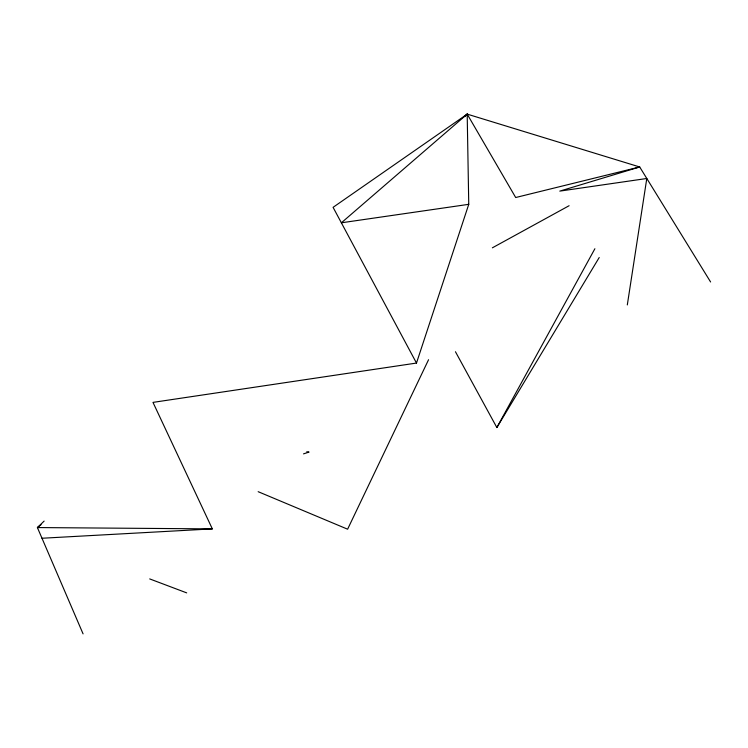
<?xml version="1.0" encoding="UTF-8"?>
<svg xmlns="http://www.w3.org/2000/svg" width="748" height="748" viewBox="0 0 748 748"><rect width="100%" height="100%" fill="white"/><g stroke="black" fill="none" stroke-linecap="round" stroke-linejoin="round"><path stroke-width="1.12" d="M627.31 304.932L646.796 178.492L559.785 191.114L639.699 166.972L710.6 281.977M416.486 363.061L468.753 204.326L467.191 114.126L639.699 166.972L515.69 197.519L467.191 114.126L333.084 207.336L416.486 363.061L152.985 402.387L212.329 528.883L41.991 538.251M428.557 359.723L347.614 529.201L258.163 491.688M455.448 351.738L496.859 427.547L594.884 248.729M496.859 427.547L599.223 257.508M464.751 116.632L467.191 114.126L341.369 222.801L468.753 204.326M44.132 521.094L37.4 527.564L83.075 633.874M464.667 116.548L467.191 114.126M41.056 524.666L37.4 527.564L212.329 528.883M492.371 247.822L569.106 205.719M303.52 453.868L309.064 452.082L306.774 451.745M149.703 578.915L186.691 592.874"/></g></svg>
